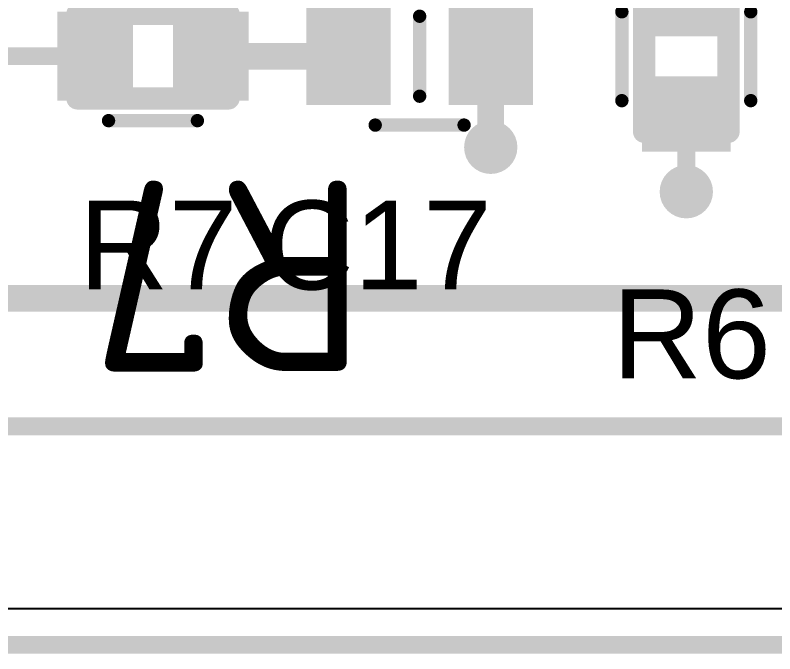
# Model space of a CAD drawing. Header units: inches. Extents: x -1.5 to 75.1, y -0.1 to 70.1.
# Drawn here: x 15.45 to 24, y -0.1 to 7.09 of the extents above; entities that cross this region are included whole.
import ezdxf

# ---------------------------------------------------------------- set-up
doc = ezdxf.new("R2010")
doc.units = ezdxf.units.IN
for name, color, linetype in [('Assembly Notes', 56, 'Continuous'), ('Bottom Layer', 5, 'Continuous'), ('Mechanical 4', 56, 'Continuous'), ('Top Layer', 1, 'Continuous'), ('Top Overlay', 2, 'Continuous'), ('Top Paste', 8, 'Continuous'), ('Top Solder', 216, 'Continuous'), ('Via Holes', 16, 'Continuous')]:
    doc.layers.add(name, color=color, linetype=linetype)
doc.styles.add('Arial', font='', dxfattribs={"height": 0.2})
doc.styles.add('GOST type B', font='', dxfattribs={"height": 0.2})
doc.styles.get('Arial').set_extended_font_data('Arial')
doc.styles.get('GOST type B').set_extended_font_data('GOST type B')

# ---------------------------------------------------------------- blocks, each defined once
blk = doc.blocks.new('0603R_132')
at = {"layer": 'Top Layer'}
for points in [[(-1.05000171, -0.47500032), (-1.05000171, 0.47500032), (-0.25000077, 0.47500032), (-0.25000077, -0.47500032)], [(0.24999823, -0.47500032), (0.24999823, 0.47500032), (1.04999917, 0.47500032), (1.04999917, -0.47500032)]]:
    blk.add_hatch(color=1, dxfattribs=at).paths.add_polyline_path(points)
at = {"layer": 'Top Paste'}
for points in [[(-1.05000171, -0.47500032), (-1.05000171, 0.47500032), (-0.25000077, 0.47500032), (-0.25000077, -0.47500032)], [(0.24999823, -0.47500032), (0.24999823, 0.47500032), (1.04999917, 0.47500032), (1.04999917, -0.47500032)]]:
    blk.add_hatch(color=8, dxfattribs=at).paths.add_polyline_path(points)
at = {"layer": 'Top Solder'}
for points in [[(-1.07500293, -0.50000154), (-1.07500293, 0.50000154), (-0.22499955, 0.50000154), (-0.22499955, -0.50000154)], [(0.22499701, -0.50000154), (0.22499701, 0.50000154), (1.07500039, 0.50000154), (1.07500039, -0.50000154)]]:
    blk.add_hatch(color=216, dxfattribs=at).paths.add_polyline_path(points)
at = {"layer": 'Assembly Notes'}
for points in [[(-0.8500008399999999, 0.47500032, 0.2499995, 0.2499995, 0), (-0.8500008399999999, -0.47500032, 0.2499995, 0.2499995, 0)], [(0.8499983, 0.47500032, 0.2499995, 0.2499995, 0), (-0.8500008399999999, 0.47500032, 0.2499995, 0.2499995, 0)], [(0.8499983, 0.47500032, 0.2499995, 0.2499995, 0), (0.8499983, -0.47500032, 0.2499995, 0.2499995, 0)], [(0.8499983, -0.47500032, 0.2499995, 0.2499995, 0), (-0.8500008399999999, -0.47500032, 0.2499995, 0.2499995, 0)]]:
    blk.add_lwpolyline(points, format="xyseb", dxfattribs=at)
for points in [[(-0.9125000799999999, 0.47500032, 0.12499848, 0.12499848, 1), (-0.7875015999999999, 0.47500032, 0.12499848, 0.12499848, 1)], [(-0.9125000799999999, 0.47500032, 0.12499848, 0.12499848, 1), (-0.7875015999999999, 0.47500032, 0.12499848, 0.12499848, 1)], [(0.78749906, 0.47500032, 0.12499848, 0.12499848, 1), (0.9124975399999999, 0.47500032, 0.12499848, 0.12499848, 1)], [(0.78749906, 0.47500032, 0.12499848, 0.12499848, 1), (0.9124975399999999, 0.47500032, 0.12499848, 0.12499848, 1)], [(-0.9125000799999999, -0.47500032, 0.12499848, 0.12499848, 1), (-0.7875015999999999, -0.47500032, 0.12499848, 0.12499848, 1)], [(-0.9125000799999999, -0.47500032, 0.12499848, 0.12499848, 1), (-0.7875015999999999, -0.47500032, 0.12499848, 0.12499848, 1)], [(0.78749906, -0.47500032, 0.12499848, 0.12499848, 1), (0.9124975399999999, -0.47500032, 0.12499848, 0.12499848, 1)], [(0.78749906, -0.47500032, 0.12499848, 0.12499848, 1), (0.9124975399999999, -0.47500032, 0.12499848, 0.12499848, 1)]]:
    blk.add_lwpolyline(points, format="xyseb", close=True, dxfattribs=at)
at = {"layer": 'Top Overlay'}
for points in [[(0.499999, 0.72499982, 0.1499997, 0.1499997, 0), (-0.499999, 0.72499982, 0.1499997, 0.1499997, 0)], [(0.499999, -0.72499982, 0.1499997, 0.1499997, 0), (-0.499999, -0.72499982, 0.1499997, 0.1499997, 0)]]:
    blk.add_lwpolyline(points, format="xyseb", dxfattribs=at)
for points in [[(-0.53749956, 0.72499982, 0.07499858, 0.07499858, 1), (-0.46249844, 0.72499982, 0.07499858, 0.07499858, 1)], [(0.46249844, 0.72499982, 0.07499858, 0.07499858, 1), (0.53749956, 0.72499982, 0.07499858, 0.07499858, 1)], [(-0.53749956, -0.72499982, 0.07499858, 0.07499858, 1), (-0.46249844, -0.72499982, 0.07499858, 0.07499858, 1)], [(0.46249844, -0.72499982, 0.07499858, 0.07499858, 1), (0.53749956, -0.72499982, 0.07499858, 0.07499858, 1)]]:
    blk.add_lwpolyline(points, format="xyseb", close=True, dxfattribs=at)
at = {"layer": 'Assembly Notes', "style": 'GOST type B'}
blk.add_text('R7', height=2.15000078, dxfattribs=at).set_placement((-2.40000028, 1.39999974))
blk = doc.blocks.new('0603R_133')
at = {"layer": 'Top Layer'}
for points in [[(-1.05000171, -0.4750003200000001), (-1.05000171, 0.4750003199999999), (-0.2500007700000001, 0.4750003200000001), (-0.2500007699999999, -0.4750003199999999)], [(0.24999823, -0.4750003200000001), (0.2499982299999999, 0.4750003199999999), (1.04999917, 0.4750003200000001), (1.04999917, -0.4750003199999999)]]:
    blk.add_hatch(color=1, dxfattribs=at).paths.add_polyline_path(points)
at = {"layer": 'Top Paste'}
for points in [[(-1.05000171, -0.4750003200000001), (-1.05000171, 0.4750003199999999), (-0.2500007700000001, 0.4750003200000001), (-0.2500007699999999, -0.4750003199999999)], [(0.24999823, -0.4750003200000001), (0.2499982299999999, 0.4750003199999999), (1.04999917, 0.4750003200000001), (1.04999917, -0.4750003199999999)]]:
    blk.add_hatch(color=8, dxfattribs=at).paths.add_polyline_path(points)
at = {"layer": 'Top Solder'}
for points in [[(-1.07500293, -0.5000015400000001), (-1.07500293, 0.5000015399999999), (-0.2249995500000001, 0.5000015400000001), (-0.2249995499999999, -0.5000015399999999)], [(0.2249970100000001, -0.5000015400000001), (0.2249970099999999, 0.5000015399999999), (1.07500039, 0.5000015400000001), (1.07500039, -0.5000015399999999)]]:
    blk.add_hatch(color=216, dxfattribs=at).paths.add_polyline_path(points)
at = {"layer": 'Assembly Notes'}
for points in [[(-0.8500008399999999, -0.47500032, 0.2499995, 0.2499995, 0), (-0.8500008399999999, 0.47500032, 0.2499995, 0.2499995, 0)], [(0.8499983, 0.47500032, 0.2499995, 0.2499995, 0), (-0.8500008399999999, 0.47500032, 0.2499995, 0.2499995, 0)], [(0.8499983, -0.47500032, 0.2499995, 0.2499995, 0), (0.8499983, 0.47500032, 0.2499995, 0.2499995, 0)], [(0.8499983, -0.47500032, 0.2499995, 0.2499995, 0), (-0.8500008399999999, -0.47500032, 0.2499995, 0.2499995, 0)]]:
    blk.add_lwpolyline(points, format="xyseb", dxfattribs=at)
for points in [[(-0.9125000799999999, 0.47500032, 0.12499848, 0.12499848, 1), (-0.7875015999999999, 0.47500032, 0.12499848, 0.12499848, 1)], [(-0.9125000799999999, 0.47500032, 0.12499848, 0.12499848, 1), (-0.7875015999999999, 0.47500032, 0.12499848, 0.12499848, 1)], [(0.78749906, 0.47500032, 0.12499848, 0.12499848, 1), (0.9124975399999999, 0.47500032, 0.12499848, 0.12499848, 1)], [(0.78749906, 0.47500032, 0.12499848, 0.12499848, 1), (0.9124975399999999, 0.47500032, 0.12499848, 0.12499848, 1)], [(-0.9125000799999999, -0.47500032, 0.12499848, 0.12499848, 1), (-0.7875015999999999, -0.47500032, 0.12499848, 0.12499848, 1)], [(-0.9125000799999999, -0.47500032, 0.12499848, 0.12499848, 1), (-0.7875015999999999, -0.47500032, 0.12499848, 0.12499848, 1)], [(0.78749906, -0.47500032, 0.12499848, 0.12499848, 1), (0.9124975399999999, -0.47500032, 0.12499848, 0.12499848, 1)], [(0.78749906, -0.47500032, 0.12499848, 0.12499848, 1), (0.9124975399999999, -0.47500032, 0.12499848, 0.12499848, 1)]]:
    blk.add_lwpolyline(points, format="xyseb", close=True, dxfattribs=at)
at = {"layer": 'Top Overlay'}
for points in [[(0.499999, 0.72499982, 0.1499997, 0.1499997, 0), (-0.499999, 0.72499982, 0.1499997, 0.1499997, 0)], [(0.499999, -0.72499982, 0.1499997, 0.1499997, 0), (-0.499999, -0.72499982, 0.1499997, 0.1499997, 0)]]:
    blk.add_lwpolyline(points, format="xyseb", dxfattribs=at)
for points in [[(-0.53749956, 0.72499982, 0.07499858, 0.07499858, 1), (-0.46249844, 0.72499982, 0.07499858, 0.07499858, 1)], [(0.46249844, 0.72499982, 0.07499858, 0.07499858, 1), (0.53749956, 0.72499982, 0.07499858, 0.07499858, 1)], [(-0.53749956, -0.72499982, 0.07499858, 0.07499858, 1), (-0.46249844, -0.72499982, 0.07499858, 0.07499858, 1)], [(0.46249844, -0.72499982, 0.07499858, 0.07499858, 1), (0.53749956, -0.72499982, 0.07499858, 0.07499858, 1)]]:
    blk.add_lwpolyline(points, format="xyseb", close=True, dxfattribs=at)
at = {"layer": 'Assembly Notes', "style": 'GOST type B'}
blk.add_text('R6', height=2.15000078, dxfattribs=at).set_placement((-2.40000028, 1.39999974))
blk = doc.blocks.new('0603C_176')
at = {"layer": 'Top Layer'}
for points in [[(-1.25000131, -0.52500022), (-1.25000131, 0.52500022), (-0.35000057, 0.52500022), (-0.35000057, -0.52500022)], [(0.34999803, -0.52500022), (0.34999803, 0.52500022), (1.24999877, 0.52500022), (1.24999877, -0.52500022)]]:
    blk.add_hatch(color=1, dxfattribs=at).paths.add_polyline_path(points)
at = {"layer": 'Top Paste'}
for points in [[(-1.25000131, -0.52500022), (-1.25000131, 0.52500022), (-0.35000057, 0.52500022), (-0.35000057, -0.52500022)], [(0.34999803, -0.52500022), (0.34999803, 0.52500022), (1.24999877, 0.52500022), (1.24999877, -0.52500022)]]:
    blk.add_hatch(color=8, dxfattribs=at).paths.add_polyline_path(points)
at = {"layer": 'Top Solder'}
for points in [[(-1.27500253, -0.55000144), (-1.27500253, 0.55000144), (-0.32499935, 0.55000144), (-0.32499935, -0.55000144)], [(0.32499681, -0.55000144), (0.32499681, 0.55000144), (1.27499999, 0.55000144), (1.27499999, -0.55000144)]]:
    blk.add_hatch(color=216, dxfattribs=at).paths.add_polyline_path(points)
at = {"layer": 'Top Overlay'}
for points in [[(-0.499999, 0.77499972, 0.1499997, 0.1499997, 0), (0.499999, 0.77499972, 0.1499997, 0.1499997, 0)], [(0, -0.4499991, 0.1499997, 0.1499997, 0), (0, 0.4499991, 0.1499997, 0.1499997, 0)], [(-0.499999, -0.77499972, 0.1499997, 0.1499997, 0), (0.499999, -0.77499972, 0.1499997, 0.1499997, 0)]]:
    blk.add_lwpolyline(points, format="xyseb", dxfattribs=at)
for points in [[(-0.53749956, 0.77499972, 0.07499858, 0.07499858, 1), (-0.46249844, 0.77499972, 0.07499858, 0.07499858, 1)], [(0.46249844, 0.77499972, 0.07499858, 0.07499858, 1), (0.53749956, 0.77499972, 0.07499858, 0.07499858, 1)], [(-0.03750056, 0.4499991, 0.07499858, 0.07499858, 1), (0.03750056, 0.4499991, 0.07499858, 0.07499858, 1)], [(-0.03750056, -0.4499991, 0.07499858, 0.07499858, 1), (0.03750056, -0.4499991, 0.07499858, 0.07499858, 1)], [(-0.53749956, -0.77499972, 0.07499858, 0.07499858, 1), (-0.46249844, -0.77499972, 0.07499858, 0.07499858, 1)], [(0.46249844, -0.77499972, 0.07499858, 0.07499858, 1), (0.53749956, -0.77499972, 0.07499858, 0.07499858, 1)]]:
    blk.add_lwpolyline(points, format="xyseb", close=True, dxfattribs=at)

msp = doc.modelspace()

# ---------------------------------------------------------------- hatches: boundary and pattern name
at = {"layer": 'Bottom Layer'}
h = msp.add_hatch(color=5, dxfattribs=at)
edge = h.paths.add_edge_path()
edge.add_arc((20.79999904, 5.59999896), 0.2999994, 0, 360)
h = msp.add_hatch(color=5, dxfattribs=at)
edge = h.paths.add_edge_path()
edge.add_arc((22.99999972, 5.09999996), 0.2999994, 0, 360)
at = {"layer": 'Top Layer'}
h = msp.add_hatch(color=1, dxfattribs=at)
edge = h.paths.add_edge_path()
edge.add_arc((20.79999904, 5.59999896), 0.2999994, 0, 360)
h = msp.add_hatch(color=1, dxfattribs=at)
edge = h.paths.add_edge_path()
edge.add_arc((22.99999972, 5.09999996), 0.2999994, 0, 360)
at = {"layer": 'Via Holes'}
h = msp.add_hatch(color=7, dxfattribs=at)
edge = h.paths.add_edge_path()
edge.add_arc((20.79999904, 5.59999896), 0.1499997, 0, 360)
h = msp.add_hatch(color=7, dxfattribs=at)
edge = h.paths.add_edge_path()
edge.add_arc((22.99999972, 5.09999996), 0.1499997, 0, 360)

# ---------------------------------------------------------------- linework, layer by layer
at = {"layer": 'Bottom Layer'}
msp.add_line((69.7424056, 0.4078224), (5.25759426, 0.4078224), dxfattribs=at)
at = {"layer": 'Mechanical 4'}
msp.add_lwpolyline([(3.99999962, 0, 0.1999996, 0.1999996, 0), (71.00000023999999, 0, 0.1999996, 0.1999996, 0)], format="xyseb", dxfattribs=at)
at = {"layer": 'Top Layer'}
for points in [[(19.4999991, 6.92500266, 0.2999994, 0.2999994, 0), (19.4999991, 7.248524999999999, 0.2999994, 0.2999994, 0)], [(19.19999716, 6.62500072, 0.2999994, 0.2999994, 0), (19.4999991, 6.92500266, 0.2999994, 0.2999994, 0)], [(17.65000026, 6.62500072, 0.2999994, 0.2999994, 0), (19.19999716, 6.62500072, 0.2999994, 0.2999994, 0)], [(20.79999904, 5.59999896, 0.2999994, 0.2999994, 0), (20.79999904, 6.62499818, 0.2999994, 0.2999994, 0)], [(14.79999834, 6.62500072, 0.1999996, 0.1999996, 0), (16.35000032, 6.62500072, 0.1999996, 0.1999996, 0)], [(20.7999965, 6.62500072, 0.1999996, 0.1999996, 0), (20.79999904, 6.62499818, 0.1999996, 0.1999996, 0)], [(22.99999972, 5.09999996, 0.1999996, 0.1999996, 0), (22.99999972, 5.97500202, 0.1999996, 0.1999996, 0)], [(13.9999974, 3.89999982, 0.2999994, 0.2999994, 0), (34.69999918, 3.89999982, 0.2999994, 0.2999994, 0)], [(11.04062054, 2.4593804, 0.1999996, 0.1999996, 0), (45.60000024, 2.4593804, 0.1999996, 0.1999996, 0)]]:
    msp.add_lwpolyline(points, format="xyseb", dxfattribs=at)
for points in [[(19.42500052, 6.92500266, 0.1499997, 0.1499997, 1), (19.57499768, 6.92500266, 0.1499997, 0.1499997, 1)], [(19.42500052, 6.92500266, 0.1499997, 0.1499997, 1), (19.57499768, 6.92500266, 0.1499997, 0.1499997, 1)], [(17.57500168, 6.62500072, 0.1499997, 0.1499997, 1), (17.72499884, 6.62500072, 0.1499997, 0.1499997, 1)], [(19.12499858, 6.62500072, 0.1499997, 0.1499997, 1), (19.27499574, 6.62500072, 0.1499997, 0.1499997, 1)], [(19.12499858, 6.62500072, 0.1499997, 0.1499997, 1), (19.27499574, 6.62500072, 0.1499997, 0.1499997, 1)], [(20.72500046, 6.62499818, 0.1499997, 0.1499997, 1), (20.87499762, 6.62499818, 0.1499997, 0.1499997, 1)], [(16.30000042, 6.62500072, 0.0999998, 0.0999998, 1), (16.40000022, 6.62500072, 0.0999998, 0.0999998, 1)], [(20.7499966, 6.62500072, 0.0999998, 0.0999998, 1), (20.8499964, 6.62500072, 0.0999998, 0.0999998, 1)], [(20.74999914, 6.62499818, 0.0999998, 0.0999998, 1), (20.84999894, 6.62499818, 0.0999998, 0.0999998, 1)], [(22.94999982, 5.97500202, 0.0999998, 0.0999998, 1), (23.04999962, 5.97500202, 0.0999998, 0.0999998, 1)], [(20.72500046, 5.59999896, 0.1499997, 0.1499997, 1), (20.87499762, 5.59999896, 0.1499997, 0.1499997, 1)], [(22.94999982, 5.09999996, 0.0999998, 0.0999998, 1), (23.04999962, 5.09999996, 0.0999998, 0.0999998, 1)]]:
    msp.add_lwpolyline(points, format="xyseb", close=True, dxfattribs=at)

# ---------------------------------------------------------------- block references
for name, p, rotation in [('0603R_133', (22.99999972, 6.62500072), 270), ('0603R_132', (16.99999902, 6.62500072), 180)]:
    msp.add_blockref(name, p, dxfattribs=dict(rotation=rotation))
msp.add_blockref('0603C_176', (19.9999981, 6.62500072))

# ---------------------------------------------------------------- texts
at = {"layer": 'Top Overlay', "style": 'Arial'}
for s, p in [('R7', (16.1669349, 4.00016218)), ('C17', (18.25040292, 4.00016218)), ('R6', (22.1669356, 3.00016164))]:
    msp.add_text(s, height=1.00000054, dxfattribs=at).set_placement(p)

doc.saveas('drawing.dxf')
